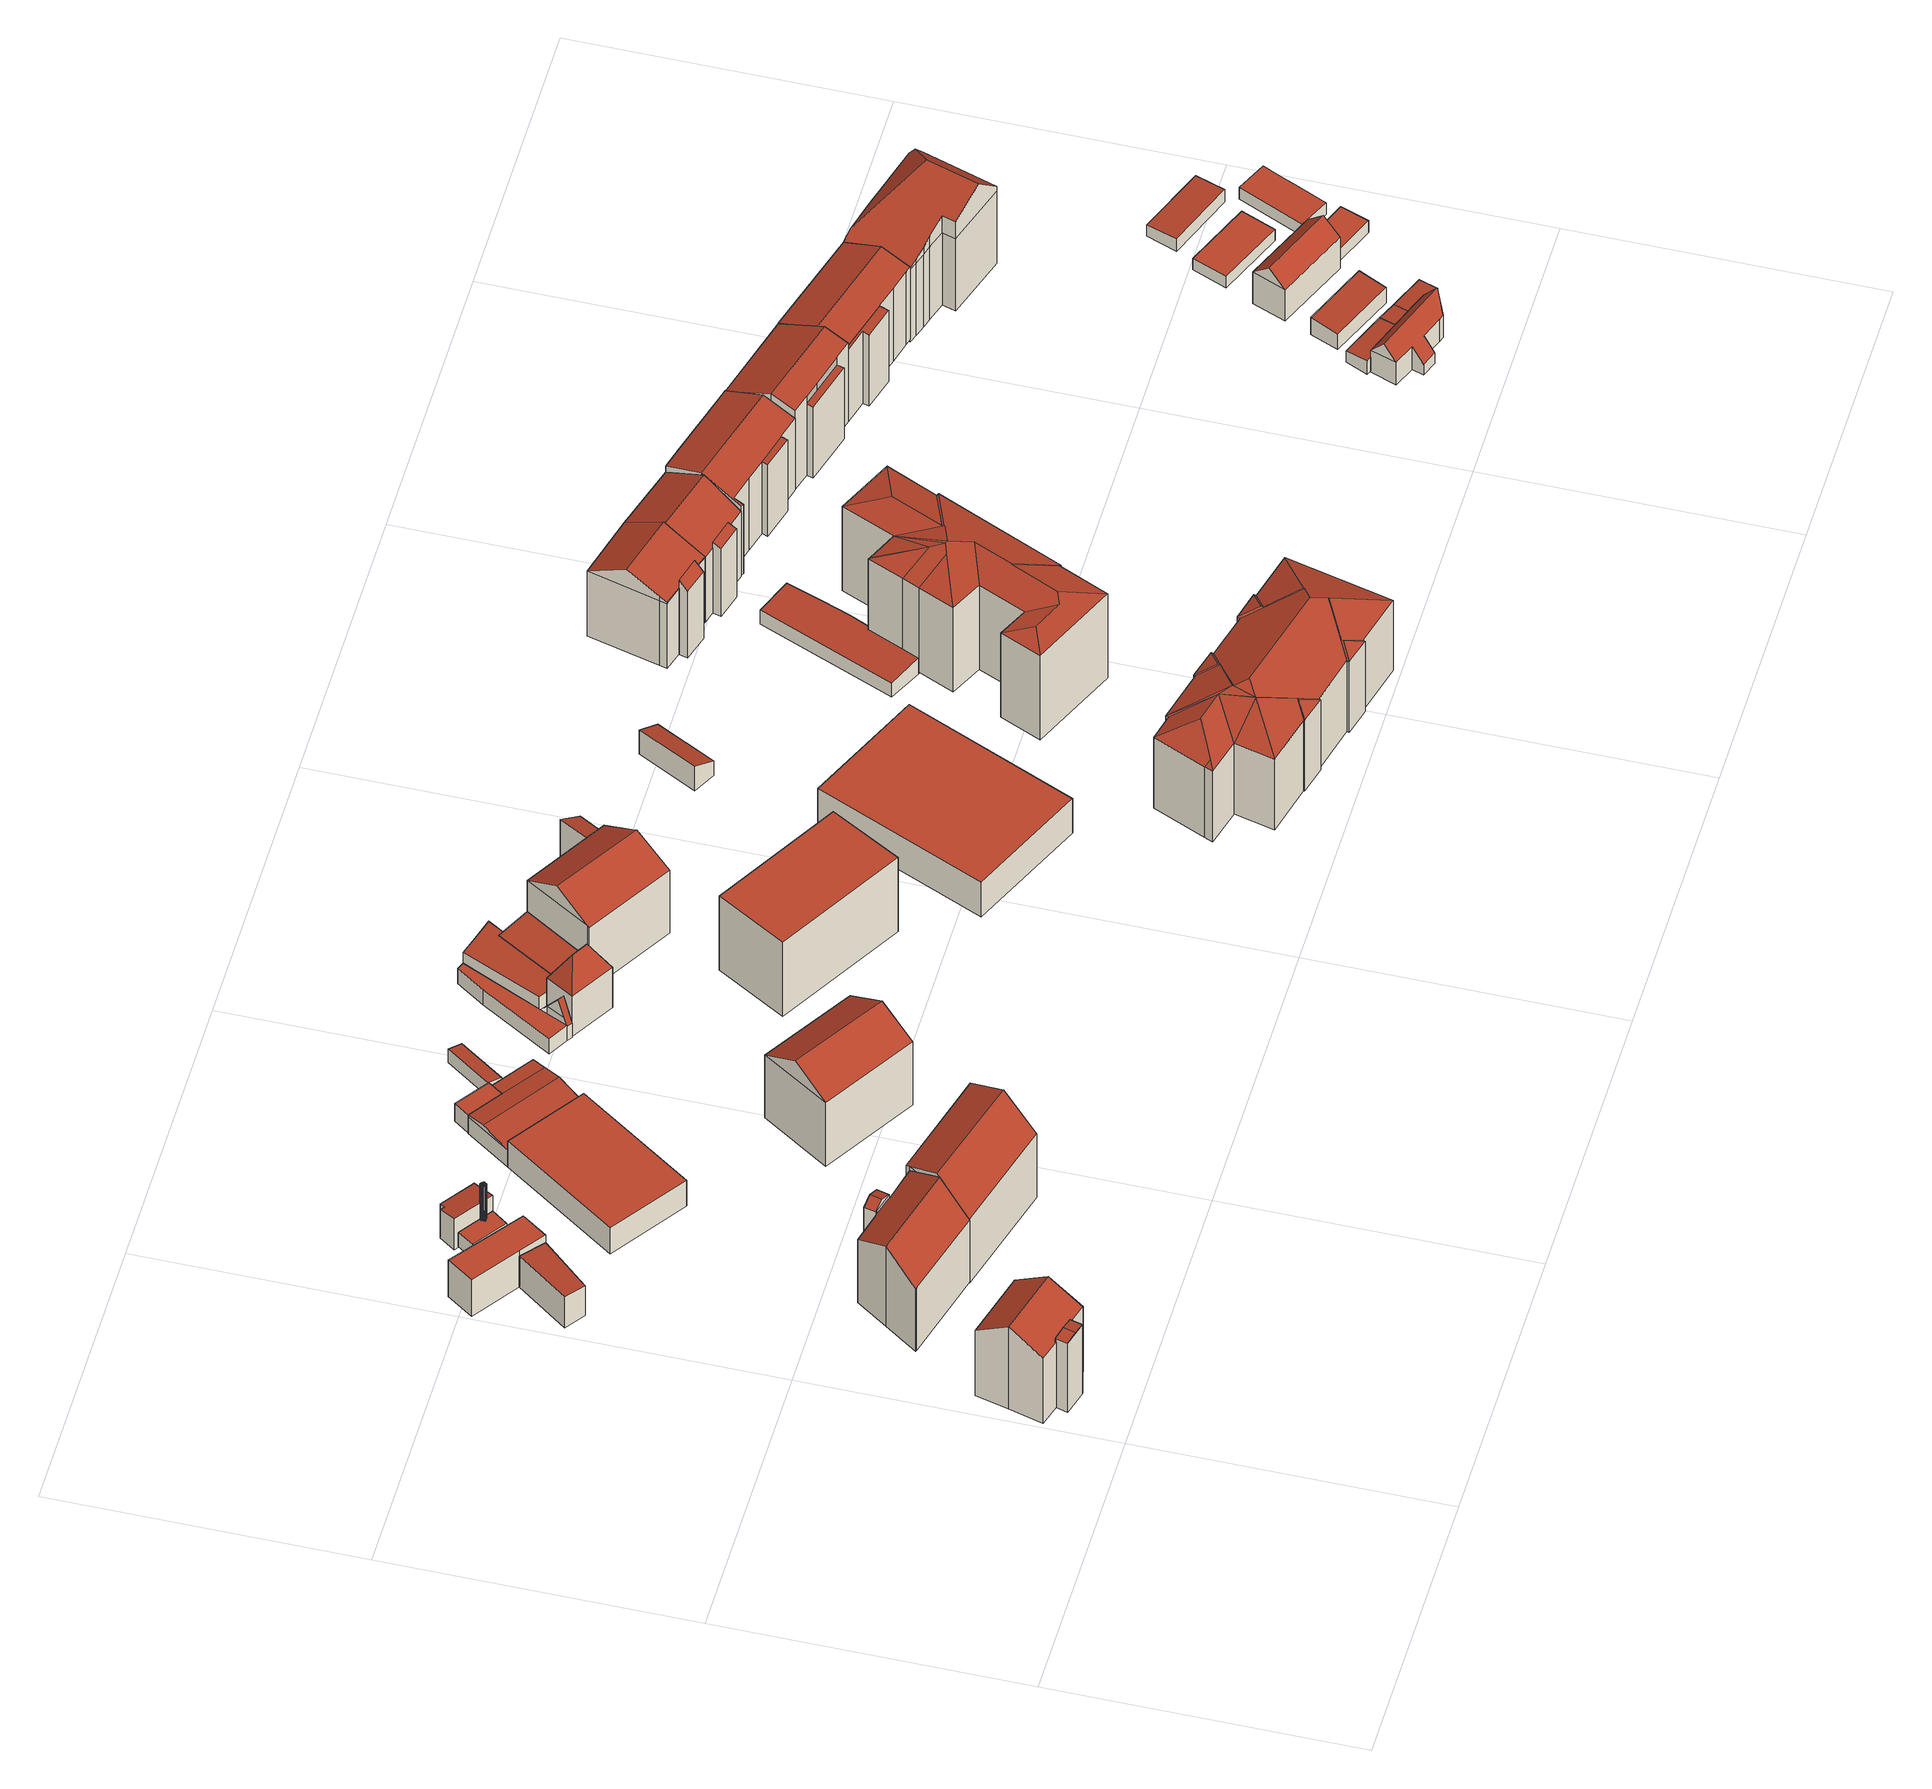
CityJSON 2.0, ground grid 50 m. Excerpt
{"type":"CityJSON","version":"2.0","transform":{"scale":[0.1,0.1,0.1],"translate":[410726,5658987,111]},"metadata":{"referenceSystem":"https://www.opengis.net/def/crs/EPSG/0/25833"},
"CityObjects":{
"building1":{"type":"Building","attributes":{"Gemeindeschluessel":14612000,"Geometrietyp2DReferenz":"3000","function":"31001_9998","roofType":"9999"},"children":["building1-1","building1-2"]},
"building1-1":{"type":"BuildingPart","attributes":{"Dachtyp_tdc":"tdcGableRoof","Dachneigung":10.03,"QualitaetDacherkennung":51,"Geometrietyp2DReferenz":"3000","measuredHeight":15.08,"roofType":"3100"},"parents":["building1"],"geometry":[{"type":"MultiSurface","lod":"2","boundaries":[[[0,1,2,3,4]],[[0,5,6,1]],[[7,8,6,5,9]],[[9,5,0]],[[1,6,8]],[[2,10,11,12,3]],[[1,8,10,2]],[[8,7,11,10]],[[7,9,13,12,11]]],"semantics":{"surfaces":[{"type":"WallSurface"},{"type":"RoofSurface"},{"type":"GroundSurface"}],"values":[0,1,1,0,0,2,0,0,0]}}]},
"building1-2":{"type":"BuildingPart","attributes":{"Dachtyp_tdc":"tdcGableRoof","Dachneigung":31.12,"QualitaetDacherkennung":78,"Geometrietyp2DReferenz":"3000","measuredHeight":17.4,"roofType":"3100"},"parents":["building1"],"geometry":[{"type":"MultiSurface","lod":"2","boundaries":[[[13,14,11,12]],[[14,15,16,11]],[[15,17,18,16]],[[17,19,20,18]],[[19,21,22,20]],[[21,23,24,22]],[[23,25,26,24]],[[25,4,3,26]],[[23,21,19,17]],[[17,15,14,13,4,25,23]],[[12,11,16,18,20,22,24,26,3]]],"semantics":{"surfaces":[{"type":"WallSurface"},{"type":"RoofSurface"},{"type":"GroundSurface"}],"values":[0,0,0,0,0,0,0,0,1,1,2]}}]},
"building2":{"type":"Building","attributes":{"Gemeindeschluessel":14612000,"Geometrietyp2DReferenz":"3000","function":"31001_9998","roofType":"9999"},"children":["building2-1","building2-2"]},
"building2-1":{"type":"BuildingPart","attributes":{"Dachtyp_tdc":"tdcGableRoof","Dachneigung":31.78,"QualitaetDacherkennung":71,"Geometrietyp2DReferenz":"3000","measuredHeight":16.99,"roofType":"3100"},"parents":["building2"],"geometry":[{"type":"MultiSurface","lod":"2","boundaries":[[[27,28,29,30]],[[28,31,32,29]],[[31,33,34,32]],[[35,36,37]],[[36,38,39,37]],[[38,40,41,39]],[[40,42,43,41]],[[42,44,45,43]],[[44,27,30,45]],[[40,38,36,35,33,31,28]],[[28,27,44,42,40]],[[30,29,32,34,37,39,41,43,45]]],"semantics":{"surfaces":[{"type":"WallSurface"},{"type":"RoofSurface"},{"type":"GroundSurface"}],"values":[0,0,0,0,0,0,0,0,0,1,1,2]}}]},
"building2-2":{"type":"BuildingPart","attributes":{"Dachtyp_tdc":"tdcGableRoof","Dachneigung":25.21,"QualitaetDacherkennung":41,"Geometrietyp2DReferenz":"3000","measuredHeight":15.04,"roofType":"3100"},"parents":["building2"],"geometry":[{"type":"MultiSurface","lod":"2","boundaries":[[[46,47,48,34,33]],[[47,49,50,48]],[[49,51,35,37,50]],[[49,47,52]],[[46,51,53]],[[47,46,53,52]],[[51,49,52,53]],[[34,48,50,37]]],"semantics":{"surfaces":[{"type":"WallSurface"},{"type":"RoofSurface"},{"type":"GroundSurface"}],"values":[0,0,0,0,0,1,1,2]}}]},
"building3":{"type":"Building","attributes":{"Gemeindeschluessel":14612000,"Dachneigung":84.37,"Dachorientierung":0,"MittlereTraufHoehe":118.78,"QualitaetDacherkennung":100,"ObjektHoehe":6.6,"BodenHoehe":112.4,"Geometrietyp2DReferenz":"3000","AbsoluteHoehe":119,"Dachflaeche":46.67,"measuredHeight":6.6,"function":"31001_9998","roofType":"2100","storeysAboveGround":2},"geometry":[{"type":"MultiSurface","lod":"2","boundaries":[[[54,55,56,57]],[[55,58,59,56]],[[58,60,61,59]],[[60,54,57,61]],[[60,58,55,54]],[[57,56,59,61]]],"semantics":{"surfaces":[{"type":"WallSurface"},{"type":"RoofSurface"},{"type":"GroundSurface"}],"values":[0,0,0,0,1,2]}}]},
"building4":{"type":"Building","attributes":{"Gemeindeschluessel":14612000,"Dachneigung":90,"Dachorientierung":0,"MittlereTraufHoehe":120.14,"QualitaetDacherkennung":53,"ObjektHoehe":7.71,"BodenHoehe":112.44,"Geometrietyp2DReferenz":"3000","AbsoluteHoehe":120.14,"Dachflaeche":71.98,"measuredHeight":7.71,"function":"31001_9998","roofType":"1000","storeysAboveGround":3},"geometry":[{"type":"MultiSurface","lod":"2","boundaries":[[[62,63,64,57]],[[63,65,66,64]],[[65,67,68,66]],[[67,69,56,68]],[[69,62,57,56]],[[69,67,65,63,62]],[[57,64,66,68,56]]],"semantics":{"surfaces":[{"type":"WallSurface"},{"type":"RoofSurface"},{"type":"GroundSurface"}],"values":[0,0,0,0,0,1,2]}}]},
"building5":{"type":"Building","attributes":{"Gemeindeschluessel":14612000,"Dachneigung":90,"Dachorientierung":0,"MittlereTraufHoehe":115.63,"QualitaetDacherkennung":94,"ObjektHoehe":3.02,"BodenHoehe":112.61,"Geometrietyp2DReferenz":"3000","AbsoluteHoehe":115.63,"Dachflaeche":21.19,"measuredHeight":3.02,"function":"31001_9998","roofType":"1000","storeysAboveGround":1},"geometry":[{"type":"MultiSurface","lod":"2","boundaries":[[[70,71,72,73]],[[71,74,75,72]],[[74,76,77,75]],[[76,70,73,77]],[[76,74,71,70]],[[73,72,75,77]]],"semantics":{"surfaces":[{"type":"WallSurface"},{"type":"RoofSurface"},{"type":"GroundSurface"}],"values":[0,0,0,0,1,2]}}]},
"building6":{"type":"Building","attributes":{"Stand_DGM":"2016","Stand_Basis-DLM":"2021","Gemeindeschluessel":"14612000","ObjektHoehe":10,"Stand_Laserscan":"2016","BodenHoehe":112.85,"Stand_3D-Stadtmodell":"2023","Geometrietyp2DReferenz":1000,"AbsoluteHoehe":122.85,"measuredHeight":10,"function":"51002_1290","roofType":"9999"},"geometry":[{"type":"MultiSurface","lod":"2","boundaries":[[[78,79,80]],[[78,80,81]],[[78,81,82]],[[78,82,83]],[[78,83,84]],[[78,84,85]],[[78,85,86]],[[78,86,87]],[[78,87,88]],[[78,88,89]],[[78,89,90]],[[78,90,91]],[[78,91,92]],[[78,92,93]],[[78,93,94]],[[78,94,95]],[[78,95,96]],[[78,96,97]],[[80,79,98]],[[80,98,99]],[[79,78,100]],[[79,100,98]],[[78,97,101]],[[78,101,100]],[[97,96,102]],[[97,102,101]],[[96,95,103]],[[96,103,102]],[[95,94,104]],[[95,104,103]],[[94,93,105]],[[94,105,104]],[[93,92,106]],[[93,106,105]],[[92,91,107]],[[92,107,106]],[[91,90,108]],[[91,108,107]],[[90,89,109]],[[90,109,108]],[[89,88,110]],[[89,110,109]],[[88,87,111]],[[88,111,110]],[[87,86,112]],[[87,112,111]],[[86,85,113]],[[86,113,112]],[[85,84,114]],[[85,114,113]],[[82,81,115]],[[84,116,114]],[[83,82,117]],[[83,117,116]],[[82,115,117]],[[81,80,99]],[[84,83,116]],[[81,99,115]],[[115,100,101]],[[115,99,98]],[[115,98,100]],[[115,101,102]],[[115,102,103]],[[115,103,104]],[[115,104,105]],[[115,105,106]],[[115,106,107]],[[115,107,108]],[[115,108,109]],[[115,109,110]],[[115,110,111]],[[115,111,112]],[[115,112,113]],[[115,113,114]],[[115,114,116]],[[115,116,117]]],"semantics":{"surfaces":[{"type":"RoofSurface"},{"type":"WallSurface"},{"type":"GroundSurface"}],"values":[0,0,0,0,0,0,0,0,0,0,0,0,0,0,0,0,0,0,1,1,1,1,1,1,1,1,1,1,1,1,1,1,1,1,1,1,1,1,1,1,1,1,1,1,1,1,1,1,1,1,1,1,1,1,1,1,1,1,2,2,2,2,2,2,2,2,2,2,2,2,2,2,2,2,2,2]}}]},
"building7":{"type":"Building","attributes":{"Dachtyp_tdc":"tdcFreeFormRoof","Gemeindeschluessel":14612000,"Dachneigung":30.55,"QualitaetDacherkennung":83,"Geometrietyp2DReferenz":"3000","measuredHeight":17.5,"function":"31001_9998","roofType":"5000"},"geometry":[{"type":"Solid","lod":"2","boundaries":[[[[118,119,120,121]],[[119,122,123,120]],[[122,124,125,123]],[[124,126,127,125]],[[126,118,121,127]],[[126,128,129,118]],[[128,124,122,119,129]],[[119,118,129]],[[126,124,128]],[[121,120,123,125,127]]]],"semantics":{"surfaces":[{"type":"WallSurface"},{"type":"RoofSurface"},{"type":"GroundSurface"}],"values":[[0,0,0,0,0,1,1,0,0,2]]}}]},
"building8":{"type":"Building","attributes":{"Dachtyp_tdc":"tdcPolyFlatRoof","Gemeindeschluessel":14612000,"Dachneigung":9.74,"QualitaetDacherkennung":54,"Geometrietyp2DReferenz":"3000","measuredHeight":6.49,"function":"31001_2000","roofType":"2100"},"geometry":[{"type":"Solid","lod":"2","boundaries":[[[[130,131,132,133]],[[131,134,135,132]],[[134,136,137,135]],[[136,138,139,137]],[[138,140,141,139]],[[140,130,133,141]],[[140,138,136,134,131,130]],[[133,132,135,137,139,141]]]],"semantics":{"surfaces":[{"type":"WallSurface"},{"type":"RoofSurface"},{"type":"GroundSurface"}],"values":[[0,0,0,0,0,0,1,2]]}}]},
"building9":{"type":"Building","attributes":{"Dachtyp_tdc":"tdcPolyFlatRoof","Gemeindeschluessel":14612000,"Dachneigung":0,"QualitaetDacherkennung":50,"Geometrietyp2DReferenz":"3000","measuredHeight":5.54,"function":"31001_2000","roofType":"1000"},"geometry":[{"type":"Solid","lod":"2","boundaries":[[[[142,143,144,145]],[[143,146,147,144]],[[146,148,149,147]],[[148,142,145,149]],[[148,146,143,142]],[[145,144,147,149]]]],"semantics":{"surfaces":[{"type":"WallSurface"},{"type":"RoofSurface"},{"type":"GroundSurface"}],"values":[[0,0,0,0,1,2]]}}]},
"building10":{"type":"Building","attributes":{"Dachtyp_tdc":"tdcGableRoof","Gemeindeschluessel":14612000,"Dachneigung":30.46,"QualitaetDacherkennung":73,"Geometrietyp2DReferenz":"3000","measuredHeight":17.12,"function":"31001_9998","roofType":"3100"},"geometry":[{"type":"Solid","lod":"2","boundaries":[[[[150,151,152,153]],[[151,154,155,152]],[[154,156,157,155]],[[156,150,153,157]],[[154,151,158]],[[150,156,159]],[[151,150,159,158]],[[156,154,158,159]],[[153,152,155,157]]]],"semantics":{"surfaces":[{"type":"WallSurface"},{"type":"RoofSurface"},{"type":"GroundSurface"}],"values":[[0,0,0,0,0,0,1,1,2]]}}]},
"building11":{"type":"Building","attributes":{"Gemeindeschluessel":14612000,"Geometrietyp2DReferenz":"3000","function":"31001_2000","roofType":"9999"},"children":["building11-1","building11-2"]},
"building11-1":{"type":"BuildingPart","attributes":{"Dachtyp_tdc":"tdcPolyFlatRoof","Dachneigung":8.69,"QualitaetDacherkennung":80,"Geometrietyp2DReferenz":"3000","measuredHeight":3.91,"roofType":"2100"},"parents":["building11"],"geometry":[{"type":"MultiSurface","lod":"2","boundaries":[[[160,161,162,163,164]],[[165,166,167,168,169]],[[165,160,164,166]],[[165,169,161,160]],[[164,163,167,166]]],"semantics":{"surfaces":[{"type":"WallSurface"},{"type":"RoofSurface"},{"type":"GroundSurface"}],"values":[0,0,0,1,2]}}]},
"building11-2":{"type":"BuildingPart","attributes":{"Dachtyp_tdc":"tdcGableRoof","Dachneigung":10.19,"QualitaetDacherkennung":85,"Geometrietyp2DReferenz":"3000","measuredHeight":4.44,"roofType":"3100"},"parents":["building11"],"geometry":[{"type":"MultiSurface","lod":"2","boundaries":[[[162,170,145,163]],[[170,171,149,145]],[[171,172,173,149]],[[172,168,167,173]],[[169,174,175,176,161]],[[170,176,175,171]],[[162,161,176,170]],[[172,174,169,168]],[[171,175,174,172]],[[167,163,145,149,173]]],"semantics":{"surfaces":[{"type":"WallSurface"},{"type":"RoofSurface"},{"type":"GroundSurface"}],"values":[0,0,0,0,1,1,0,0,0,2]}}]},
"building12":{"type":"Building","attributes":{"Dachtyp_tdc":"tdcPolyFlatRoof","Gemeindeschluessel":14612000,"Dachneigung":0,"QualitaetDacherkennung":62,"Geometrietyp2DReferenz":"3000","measuredHeight":3.73,"function":"31001_2000","roofType":"1000"},"geometry":[{"type":"Solid","lod":"2","boundaries":[[[[177,178,179,180]],[[178,181,182,179]],[[181,183,184,182]],[[183,185,186,184]],[[185,177,180,186]],[[185,183,181,178,177]],[[180,179,182,184,186]]]],"semantics":{"surfaces":[{"type":"WallSurface"},{"type":"RoofSurface"},{"type":"GroundSurface"}],"values":[[0,0,0,0,0,1,2]]}}]},
"building13":{"type":"Building","attributes":{"Dachtyp_tdc":"tdcPolyFlatRoof","Gemeindeschluessel":14612000,"Dachneigung":13.89,"QualitaetDacherkennung":65,"Geometrietyp2DReferenz":"3000","measuredHeight":2.83,"function":"31001_2000","roofType":"2100"},"geometry":[{"type":"Solid","lod":"2","boundaries":[[[[187,188,189,190]],[[188,191,192,189]],[[191,193,194,192]],[[193,187,190,194]],[[193,191,188,187]],[[190,189,192,194]]]],"semantics":{"surfaces":[{"type":"WallSurface"},{"type":"RoofSurface"},{"type":"GroundSurface"}],"values":[[0,0,0,0,1,2]]}}]},
"building14":{"type":"Building","attributes":{"Gemeindeschluessel":14612000,"Geometrietyp2DReferenz":"3000","function":"31001_9998","roofType":"9999"},"children":["building14-1","building14-2"]},
"building14-1":{"type":"BuildingPart","attributes":{"Dachtyp_tdc":"tdcGableRoof","Dachneigung":53.82,"QualitaetDacherkennung":8,"Geometrietyp2DReferenz":"3000","measuredHeight":7.49,"roofType":"3100"},"parents":["building14"],"geometry":[{"type":"MultiSurface","lod":"2","boundaries":[[[195,196,197,198]],[[196,199,200,197]],[[199,201,202,200]],[[199,196,203]],[[196,195,204,205,203]],[[201,199,203,205,206]],[[198,197,200,202]]],"semantics":{"surfaces":[{"type":"WallSurface"},{"type":"RoofSurface"},{"type":"GroundSurface"}],"values":[0,0,0,0,1,1,2]}}]},
"building14-2":{"type":"BuildingPart","attributes":{"Dachtyp_tdc":"tdcPolyFlatRoof","Dachneigung":0,"QualitaetDacherkennung":75,"Geometrietyp2DReferenz":"3000","measuredHeight":3.21,"roofType":"1000"},"parents":["building14"],"geometry":[{"type":"MultiSurface","lod":"2","boundaries":[[[207,208,195,198,209]],[[210,211,212,202,201]],[[211,213,214,212]],[[213,215,216,214]],[[215,207,209,216]],[[215,213,211,210,206,204,208,207]],[[209,198,202,212,214,216]]],"semantics":{"surfaces":[{"type":"WallSurface"},{"type":"RoofSurface"},{"type":"GroundSurface"}],"values":[0,0,0,0,0,1,2]}}]},
"building15":{"type":"Building","attributes":{"Dachtyp_tdc":"tdcFreeFormRoof","Gemeindeschluessel":14612000,"Dachneigung":61.69,"QualitaetDacherkennung":5,"Geometrietyp2DReferenz":"3000","measuredHeight":13.41,"function":"31001_9998","roofType":"5000"},"geometry":[{"type":"Solid","lod":"2","boundaries":[[[[217,218,219,220]],[[218,221,222,219]],[[221,223,224,222]],[[223,225,226,224]],[[225,227,228,226]],[[227,217,220,228]],[[225,223,221,229]],[[221,230,217,231,229]],[[231,217,227]],[[229,231,227,225]],[[218,230,221]],[[217,230,218]],[[220,219,222,224,226,228]]]],"semantics":{"surfaces":[{"type":"WallSurface"},{"type":"RoofSurface"},{"type":"GroundSurface"}],"values":[[0,0,0,0,0,0,1,1,1,1,0,0,2]]}}]},
"building16":{"type":"Building","attributes":{"Dachtyp_tdc":"tdcPolyFlatRoof","Gemeindeschluessel":14612000,"Dachneigung":6.16,"QualitaetDacherkennung":51,"Geometrietyp2DReferenz":"3000","measuredHeight":6.23,"function":"31001_9998","roofType":"2100"},"geometry":[{"type":"Solid","lod":"2","boundaries":[[[[232,233,209,198]],[[233,234,235,209]],[[234,236,237,235]],[[236,238,239,237]],[[238,240,241,239]],[[240,242,243,241]],[[242,244,197,243]],[[244,232,198,197]],[[244,242,240,238,236,234,233,232]],[[198,209,235,237,239,241,243,197]]]],"semantics":{"surfaces":[{"type":"WallSurface"},{"type":"RoofSurface"},{"type":"GroundSurface"}],"values":[[0,0,0,0,0,0,0,0,1,2]]}}]},
"building17":{"type":"Building","attributes":{"Dachtyp_tdc":"tdcPolyFlatRoof","Gemeindeschluessel":14612000,"Dachneigung":6.67,"QualitaetDacherkennung":70,"Geometrietyp2DReferenz":"3000","measuredHeight":6.68,"function":"31001_9998","roofType":"2100"},"geometry":[{"type":"Solid","lod":"2","boundaries":[[[[242,240,245,246]],[[240,247,248,245]],[[247,249,250,248]],[[249,251,252,250]],[[251,242,246,252]],[[251,249,247,240,242]],[[246,245,248,250,252]]]],"semantics":{"surfaces":[{"type":"WallSurface"},{"type":"RoofSurface"},{"type":"GroundSurface"}],"values":[[0,0,0,0,0,1,2]]}}]},
"building18":{"type":"Building","attributes":{"Dachtyp_tdc":"tdcPolyFlatRoof","Gemeindeschluessel":14612000,"Dachneigung":0,"QualitaetDacherkennung":57,"Geometrietyp2DReferenz":"3000","measuredHeight":15.7,"function":"31001_9998","roofType":"1000"},"geometry":[{"type":"Solid","lod":"2","boundaries":[[[[253,254,255,256]],[[254,257,258,255]],[[257,259,260,258]],[[259,253,256,260]],[[259,257,254,253]],[[256,255,258,260]]]],"semantics":{"surfaces":[{"type":"WallSurface"},{"type":"RoofSurface"},{"type":"GroundSurface"}],"values":[[0,0,0,0,1,2]]}}]},
"building19":{"type":"Building","attributes":{"Dachtyp_tdc":"tdcFreeFormRoof","Gemeindeschluessel":14612000,"Dachneigung":30.01,"QualitaetDacherkennung":74,"Geometrietyp2DReferenz":"3000","measuredHeight":17.04,"function":"31001_9998","roofType":"5000"},"geometry":[{"type":"Solid","lod":"2","boundaries":[[[[261,262,252,263]],[[262,264,250,252]],[[264,265,266,250]],[[265,267,268,266]],[[267,269,270,268]],[[269,261,263,270]],[[269,271,272,262,261]],[[267,265,264,272,271]],[[264,262,272]],[[269,267,271]],[[263,252,250,266,268,270]]]],"semantics":{"surfaces":[{"type":"WallSurface"},{"type":"RoofSurface"},{"type":"GroundSurface"}],"values":[[0,0,0,0,0,0,1,1,0,0,2]]}}]},
"building20":{"type":"Building","attributes":{"Gemeindeschluessel":14612000,"Dachtyp_tdc":"tdcPolyFlatRoof","Dachneigung":31.08,"QualitaetDacherkennung":57,"Geometrietyp2DReferenz":"3000","measuredHeight":8.02,"function":"31001_9998","roofType":"2100"},"geometry":[{"type":"Solid","lod":"2","boundaries":[[[[273,274,275,276]],[[274,277,278,275]],[[277,279,280,278]],[[279,281,282,280]],[[281,283,284,282]],[[283,285,286,284]],[[285,273,276,286]],[[285,283,281,279,277,274,273]],[[276,275,278,280,282,284,286]]]],"semantics":{"surfaces":[{"type":"WallSurface"},{"type":"RoofSurface"},{"type":"GroundSurface"}],"values":[[0,0,0,0,0,0,0,1,2]]}}]},
"building21":{"type":"Building","attributes":{"Dachtyp_tdc":"tdcPolyFlatRoof","Gemeindeschluessel":14612000,"Dachneigung":0,"QualitaetDacherkennung":46,"Geometrietyp2DReferenz":"3000","measuredHeight":7.34,"function":"31001_3211","roofType":"1000"},"geometry":[{"type":"Solid","lod":"2","boundaries":[[[[287,288,289,290]],[[288,291,292,289]],[[291,293,294,292]],[[293,287,290,294]],[[293,291,288,287]],[[290,289,292,294]]]],"semantics":{"surfaces":[{"type":"WallSurface"},{"type":"RoofSurface"},{"type":"GroundSurface"}],"values":[[0,0,0,0,1,2]]}}]},
"building22":{"type":"Building","attributes":{"Dachtyp_tdc":"tdcPolyFlatRoof","Gemeindeschluessel":14612000,"Dachneigung":26.96,"QualitaetDacherkennung":44,"Geometrietyp2DReferenz":"3000","measuredHeight":5.22,"function":"31001_9998","roofType":"2100"},"geometry":[{"type":"Solid","lod":"2","boundaries":[[[[295,296,297,298]],[[296,299,300,297]],[[299,301,302,300]],[[301,295,298,302]],[[301,299,296,295]],[[298,297,300,302]]]],"semantics":{"surfaces":[{"type":"WallSurface"},{"type":"RoofSurface"},{"type":"GroundSurface"}],"values":[[0,0,0,0,1,2]]}}]},
"building23":{"type":"Building","attributes":{"Dachtyp_tdc":"tdcFreeFormRoof","Gemeindeschluessel":14612000,"Dachneigung":25.7,"QualitaetDacherkennung":78,"Geometrietyp2DReferenz":"3000","measuredHeight":19.19,"function":"31001_9998","roofType":"5000"},"geometry":[{"type":"Solid","lod":"2","boundaries":[[[[303,304,305]],[[306,304,303]],[[307,304,306]],[[304,307,308]],[[309,310,303]],[[311,305,304]],[[305,311,312]],[[313,305,312,314]],[[315,313,314,316]],[[315,316,317]],[[303,305,313,315,317,318]],[[319,320,309,303,318,321]],[[322,323,324,319,321,325]],[[326,304,308,327]],[[328,326,327,329]],[[330,331,332,333,334,335,336,337,338,339,340,341,342,343,344,345,346,347,348,349,350,351,352,353,354]],[[323,322,355,356]],[[324,323,356,357]],[[358,359,320,319,324,357,360]],[[361,358,360,362]],[[363,361,362,364]],[[363,364,365]],[[359,358,361,363,365,366]],[[310,309,320,359,366,367]],[[368,369,306,310,367,370]],[[368,370,371]],[[369,368,371,372]],[[306,369,372,307]],[[322,325,355]],[[327,308,331,330]],[[308,307,332,331]],[[307,372,333,332]],[[372,371,334,333]],[[371,370,335,334]],[[370,367,336,335]],[[367,366,337,336]],[[366,365,338,337]],[[365,364,339,338]],[[364,362,340,339]],[[362,360,341,340]],[[360,357,342,341]],[[357,356,343,342]],[[356,355,344,343]],[[355,325,345,344]],[[325,321,346,345]],[[321,318,347,346]],[[318,317,348,347]],[[317,316,349,348]],[[316,314,350,349]],[[314,312,351,350]],[[312,311,352,351]],[[311,373,353,352]],[[373,329,354,353]],[[329,327,330,354]],[[328,329,373]],[[304,326,328,373,311]],[[306,303,310]]]],"semantics":{"surfaces":[{"type":"RoofSurface"},{"type":"GroundSurface"},{"type":"WallSurface"}],"values":[[0,0,0,0,0,0,0,0,0,0,0,0,0,0,0,1,0,0,0,0,0,0,0,0,0,0,0,0,0,2,2,2,2,2,2,2,2,2,2,2,2,2,2,2,2,2,2,2,2,2,2,2,2,2,0,0,0]]}}]},
"building24":{"type":"Building","attributes":{"name":"8. Grundschule Dresden","Dachtyp_tdc":"tdcFreeFormRoof","Gemeindeschluessel":14612000,"Dachneigung":13.82,"QualitaetDacherkennung":15,"Geometrietyp2DReferenz":"3000","measuredHeight":19.78,"function":"31001_3021","roofType":"5000"},"geometry":[{"type":"Solid","lod":"2","boundaries":[[[[374,375,376,377]],[[375,378,379,376]],[[378,380,381,379]],[[380,382,383,381]],[[382,384,385,383]],[[384,386,387,385]],[[386,388,389,387]],[[388,390,391,389]],[[390,392,393,391]],[[392,394,395,393]],[[394,396,397,395]],[[396,398,399,397]],[[398,400,401,399]],[[400,402,403,401]],[[402,404,405,403]],[[404,406,407,405]],[[406,374,377,407]],[[408,409,410,411,406,404]],[[412,413,414,415,408,404,402]],[[416,412,402,400]],[[416,400,398]],[[413,412,416,398,396]],[[414,413,396,394]],[[415,414,394,392]],[[417,418,409,408,415,392,390]],[[419,417,390,388]],[[420,419,388,386]],[[420,386,384]],[[418,417,419,420,384,382]],[[382,409,418]],[[382,410,409]],[[382,421,410]],[[380,421,382]],[[421,380,378]],[[421,378,375]],[[411,410,421,375,374]],[[411,374,406]],[[377,376,379,381,383,385,387,389,391,393,395,397,399,401,403,405,407]]]],"semantics":{"surfaces":[{"type":"WallSurface"},{"type":"RoofSurface"},{"type":"GroundSurface"}],"values":[[0,0,0,0,0,0,0,0,0,0,0,0,0,0,0,0,0,1,1,1,1,1,1,1,1,1,1,1,1,1,1,1,1,1,1,1,1,2]]}}]},
"building25":{"type":"Building","attributes":{"Dachtyp_tdc":"tdcPolyFlatRoof","Gemeindeschluessel":14612000,"Dachneigung":4.77,"QualitaetDacherkennung":50,"Geometrietyp2DReferenz":"3000","measuredHeight":3.47,"function":"31001_9998","roofType":"2100"},"geometry":[{"type":"Solid","lod":"2","boundaries":[[[[422,423,424,425]],[[423,426,427,424]],[[426,428,429,427]],[[428,430,431,429]],[[430,432,433,431]],[[432,434,435,433]],[[434,436,437,435]],[[436,438,439,437]],[[438,422,425,439]],[[438,436,434,432,430,428,426,423,422]],[[425,424,427,429,431,433,435,437,439]]]],"semantics":{"surfaces":[{"type":"WallSurface"},{"type":"RoofSurface"},{"type":"GroundSurface"}],"values":[[0,0,0,0,0,0,0,0,0,1,2]]}}]},
"building26":{"type":"Building","attributes":{"Gemeindeschluessel":14612000,"Geometrietyp2DReferenz":"3000","function":"31001_9998","roofType":"9999"},"children":["building26-1","building26-2"]},
"building26-1":{"type":"BuildingPart","attributes":{"Dachtyp_tdc":"tdcGableRoof","Dachneigung":29.75,"QualitaetDacherkennung":74,"Geometrietyp2DReferenz":"3000","measuredHeight":17.46,"roofType":"3100"},"parents":["building26"],"geometry":[{"type":"MultiSurface","lod":"2","boundaries":[[[440,441,442,443]],[[441,444,445,442]],[[446,447,448,449]],[[447,450,451,448]],[[450,452,453,451]],[[452,454,455,453]],[[454,440,443,455]],[[454,456,457,440]],[[458,459,457,456,460,461,462,463]],[[446,463,462,447]],[[447,462,461,450]],[[450,461,460,452]],[[452,460,456,454]],[[441,459,458,444]],[[440,457,459,441]],[[443,442,445,449,448,451,453,455]]],"semantics":{"surfaces":[{"type":"WallSurface"},{"type":"RoofSurface"},{"type":"GroundSurface"}],"values":[0,0,0,0,0,0,0,1,1,0,0,0,0,0,0,2]}}]},
"building26-2":{"type":"BuildingPart","attributes":{"Dachtyp_tdc":"tdcPolyFlatRoof","Dachneigung":48.28,"QualitaetDacherkennung":40,"Geometrietyp2DReferenz":"3000","measuredHeight":15.7,"roofType":"2100"},"parents":["building26"],"geometry":[{"type":"MultiSurface","lod":"2","boundaries":[[[464,465,463,446,449,466]],[[467,468,469,445,444,458]],[[468,464,466,469]],[[468,467,465,464]],[[466,449,445,469]]],"semantics":{"surfaces":[{"type":"WallSurface"},{"type":"RoofSurface"},{"type":"GroundSurface"}],"values":[0,0,0,1,2]}}]},
"building27":{"type":"Building","attributes":{"Gemeindeschluessel":14612000,"Geometrietyp2DReferenz":"3000","function":"31001_9998","roofType":"9999"},"children":["building27-1","building27-2"]},
"building27-1":{"type":"BuildingPart","attributes":{"Dachtyp_tdc":"tdcGableRoof","Dachneigung":28.28,"QualitaetDacherkennung":79,"Geometrietyp2DReferenz":"3000","measuredHeight":17.34,"roofType":"3100"},"parents":["building27"],"geometry":[{"type":"MultiSurface","lod":"2","boundaries":[[[470,441,442,471]],[[441,472,473,442]],[[472,440,443,473]],[[440,474,475,443]],[[474,476,477,475]],[[476,478,479,477]],[[478,480,481,479]],[[476,474,440,472]],[[472,441,470,480,478,476]],[[471,442,473,443,475,477,479,481]]],"semantics":{"surfaces":[{"type":"WallSurface"},{"type":"RoofSurface"},{"type":"GroundSurface"}],"values":[0,0,0,0,0,0,0,1,1,2]}}]},
"building27-2":{"type":"BuildingPart","attributes":{"Dachtyp_tdc":"tdcPolyFlatRoof","Dachneigung":21.79,"QualitaetDacherkennung":35,"Geometrietyp2DReferenz":"3000","measuredHeight":14.93,"roofType":"2100"},"parents":["building27"],"geometry":[{"type":"MultiSurface","lod":"2","boundaries":[[[482,481,480]],[[482,483,484,481]],[[483,485,486,484]],[[485,487,470,471,486]],[[487,485,483,482]],[[481,484,486,471]]],"semantics":{"surfaces":[{"type":"WallSurface"},{"type":"RoofSurface"},{"type":"GroundSurface"}],"values":[0,0,0,0,1,2]}}]},
"building28":{"type":"Building","attributes":{"Gemeindeschluessel":14612000,"Geometrietyp2DReferenz":"3000","function":"31001_9998","roofType":"9999"},"children":["building28-1","building28-2"]},
"building28-1":{"type":"BuildingPart","attributes":{"Dachtyp_tdc":"tdcGableRoof","Dachneigung":21.68,"QualitaetDacherkennung":87,"Geometrietyp2DReferenz":"3000","measuredHeight":17.32,"roofType":"3100"},"parents":["building28"],"geometry":[{"type":"MultiSurface","lod":"2","boundaries":[[[488,489,490,491]],[[489,492,493,490]],[[492,494,495,493]],[[494,496,497,495]],[[496,498,499,497]],[[498,500,501,499]],[[500,502,503,501]],[[502,504,505,503]],[[504,506,507,505]],[[506,508,509,507]],[[508,510,511,509]],[[506,504,502,500,498,496]],[[496,494,492,489,488,512,510,508,506]],[[513,491,490,493,495,497,499,501,503,505,507,509,511]]],"semantics":{"surfaces":[{"type":"WallSurface"},{"type":"RoofSurface"},{"type":"GroundSurface"}],"values":[0,0,0,0,0,0,0,0,0,0,0,1,1,2]}}]},
"building28-2":{"type":"BuildingPart","attributes":{"Dachtyp_tdc":"tdcPolyFlatRoof","Dachneigung":9.07,"QualitaetDacherkennung":46,"Geometrietyp2DReferenz":"3000","measuredHeight":15.22,"roofType":"2100"},"parents":["building28"],"geometry":[{"type":"MultiSurface","lod":"2","boundaries":[[[514,515,511,510]],[[514,516,517,515]],[[516,518,519,517]],[[518,488,491,519]],[[488,518,516,514,510,512]],[[513,511,515,517,519,491]]],"semantics":{"surfaces":[{"type":"WallSurface"},{"type":"RoofSurface"},{"type":"GroundSurface"}],"values":[0,0,0,0,1,2]}}]},
"building29":{"type":"Building","attributes":{"Gemeindeschluessel":14612000,"Geometrietyp2DReferenz":"3000","function":"31001_9998","roofType":"9999"},"children":["building29-1","building29-2"]},
"building29-1":{"type":"BuildingPart","attributes":{"Dachtyp_tdc":"tdcPolyFlatRoof","Dachneigung":7.55,"QualitaetDacherkennung":57,"Geometrietyp2DReferenz":"3000","measuredHeight":15.16,"roofType":"2100"},"parents":["building29"],"geometry":[{"type":"MultiSurface","lod":"2","boundaries":[[[520,521,522,523]],[[524,525,526,527]],[[525,520,523,526]],[[525,524,521,520]],[[523,522,527,526]]],"semantics":{"surfaces":[{"type":"WallSurface"},{"type":"RoofSurface"},{"type":"GroundSurface"}],"values":[0,0,0,1,2]}}]},
"building29-2":{"type":"BuildingPart","attributes":{"Dachtyp_tdc":"tdcGableRoof","Dachneigung":24.93,"QualitaetDacherkennung":60,"Geometrietyp2DReferenz":"3000","measuredHeight":18.14,"roofType":"3100"},"parents":["building29"],"geometry":[{"type":"MultiSurface","lod":"2","boundaries":[[[528,522,521]],[[528,529,530,522]],[[529,531,532,530]],[[531,533,534,532]],[[533,535,536,534]],[[535,537,538,536]],[[537,539,540,538]],[[539,541,527,540]],[[541,524,527]],[[537,535,533,531]],[[531,529,528,541,539,537]],[[522,530,532,534,536,538,540,527]]],"semantics":{"surfaces":[{"type":"WallSurface"},{"type":"RoofSurface"},{"type":"GroundSurface"}],"values":[0,0,0,0,0,0,0,0,0,1,1,2]}}]},
"building30":{"type":"Building","attributes":{"Dachtyp_tdc":"tdcPolyFlatRoof","Gemeindeschluessel":14612000,"Dachneigung":5.02,"QualitaetDacherkennung":69,"Geometrietyp2DReferenz":"3000","measuredHeight":2.77,"function":"31001_9998","roofType":"2100"},"geometry":[{"type":"Solid","lod":"2","boundaries":[[[[542,543,544,545]],[[543,546,547,544]],[[546,548,549,547]],[[548,550,551,549]],[[550,542,545,551]],[[550,548,546,543,542]],[[545,544,547,549,551]]]],"semantics":{"surfaces":[{"type":"WallSurface"},{"type":"RoofSurface"},{"type":"GroundSurface"}],"values":[[0,0,0,0,0,1,2]]}}]},
"building31":{"type":"Building","attributes":{"Gemeindeschluessel":14612000,"Geometrietyp2DReferenz":"3000","function":"31001_9998","roofType":"9999"},"children":["building31-1","building31-2"]},
"building31-1":{"type":"BuildingPart","attributes":{"Dachtyp_tdc":"tdcPolyFlatRoof","Dachneigung":8.64,"QualitaetDacherkennung":56,"Geometrietyp2DReferenz":"3000","measuredHeight":15.23,"roofType":"2100"},"parents":["building31"],"geometry":[{"type":"MultiSurface","lod":"2","boundaries":[[[552,553,554,555]],[[553,556,540,554]],[[556,557,558,540]],[[559,560,561,562]],[[560,552,555,561]],[[560,559,557,556,553,552]],[[555,554,540,558,562,561]]],"semantics":{"surfaces":[{"type":"WallSurface"},{"type":"RoofSurface"},{"type":"GroundSurface"}],"values":[0,0,0,0,0,1,2]}}]},
"building31-2":{"type":"BuildingPart","attributes":{"Dachtyp_tdc":"tdcGableRoof","Dachneigung":21.64,"QualitaetDacherkennung":89,"Geometrietyp2DReferenz":"3000","measuredHeight":17.22,"roofType":"3100"},"parents":["building31"],"geometry":[{"type":"MultiSurface","lod":"2","boundaries":[[[563,564,559,562,565]],[[566,567,536,568]],[[567,569,570,536]],[[569,571,572,570]],[[571,573,574,572]],[[573,575,576,574]],[[575,563,565,576]],[[571,569,567,566]],[[566,577,564,563,575,573,571]],[[565,562,558,568,536,570,572,574,576]],[[577,566,568,558,557]]],"semantics":{"surfaces":[{"type":"WallSurface"},{"type":"RoofSurface"},{"type":"GroundSurface"}],"values":[0,0,0,0,0,0,0,1,1,2,0]}}]},
"building32":{"type":"Building","attributes":{"Dachtyp_tdc":"tdcFreeFormRoof","Gemeindeschluessel":14612000,"Dachneigung":51.35,"QualitaetDacherkennung":62,"Geometrietyp2DReferenz":"3000","measuredHeight":7.46,"function":"31001_9998","roofType":"5000"},"geometry":[{"type":"Solid","lod":"2","boundaries":[[[[578,579,580,581]],[[579,582,583,580]],[[582,584,585,583]],[[584,586,587,585]],[[586,588,589,587]],[[588,590,591,589]],[[590,592,593,591]],[[592,594,595,593]],[[594,596,597,595]],[[596,598,599,597]],[[598,600,601,599]],[[600,578,581,601]],[[579,578,600,598,596,594,602,603,582]],[[602,592,590,588,586,584,603]],[[584,582,603]],[[594,592,602]],[[581,580,583,585,587,589,591,593,595,597,599,601]]]],"semantics":{"surfaces":[{"type":"WallSurface"},{"type":"RoofSurface"},{"type":"GroundSurface"}],"values":[[0,0,0,0,0,0,0,0,0,0,0,0,1,1,0,0,2]]}}]},
"building33":{"type":"Building","attributes":{"Dachtyp_tdc":"tdcPolyFlatRoof","Gemeindeschluessel":14612000,"Dachneigung":5.2,"QualitaetDacherkennung":74,"Geometrietyp2DReferenz":"3000","measuredHeight":2.76,"function":"31001_9998","roofType":"2100"},"geometry":[{"type":"Solid","lod":"2","boundaries":[[[[604,605,606,607]],[[605,548,549,606]],[[548,546,547,549]],[[546,604,607,547]],[[546,548,605,604]],[[607,606,549,547]]]],"semantics":{"surfaces":[{"type":"WallSurface"},{"type":"RoofSurface"},{"type":"GroundSurface"}],"values":[[0,0,0,0,1,2]]}}]},
"building34":{"type":"Building","attributes":{"Dachtyp_tdc":"tdcPolyFlatRoof","Gemeindeschluessel":14612000,"Dachneigung":4.58,"QualitaetDacherkennung":89,"Geometrietyp2DReferenz":"3000","measuredHeight":3.59,"function":"31001_9998","roofType":"2100"},"geometry":[{"type":"Solid","lod":"2","boundaries":[[[[608,609,610,611]],[[609,612,613,610]],[[612,614,615,613]],[[614,608,611,615]],[[614,612,609,608]],[[611,610,613,615]]]],"semantics":{"surfaces":[{"type":"WallSurface"},{"type":"RoofSurface"},{"type":"GroundSurface"}],"values":[[0,0,0,0,1,2]]}}]},
"building35":{"type":"Building","attributes":{"Dachtyp_tdc":"tdcPolyFlatRoof","Gemeindeschluessel":14612000,"Dachneigung":5.17,"QualitaetDacherkennung":80,"Geometrietyp2DReferenz":"3000","measuredHeight":2.66,"function":"31001_9998","roofType":"2100"},"geometry":[{"type":"Solid","lod":"2","boundaries":[[[[605,604,607,606]],[[604,616,617,607]],[[616,618,619,617]],[[618,620,621,619]],[[620,605,606,621]],[[620,618,616,604,605]],[[606,607,617,619,621]]]],"semantics":{"surfaces":[{"type":"WallSurface"},{"type":"RoofSurface"},{"type":"GroundSurface"}],"values":[[0,0,0,0,0,1,2]]}}]},
"building36":{"type":"Building","attributes":{"Dachtyp_tdc":"tdcGableRoof","Gemeindeschluessel":14612000,"Dachneigung":43.06,"QualitaetDacherkennung":81,"Geometrietyp2DReferenz":"3000","measuredHeight":9.39,"function":"31001_9998","roofType":"3100"},"geometry":[{"type":"Solid","lod":"2","boundaries":[[[[622,623,624,625]],[[626,627,625,624]],[[628,629,630,631]],[[623,622,629,628]],[[622,627,630,629]],[[627,626,631,630]],[[626,623,628,631]],[[627,622,625]],[[623,626,624]]]],"semantics":{"surfaces":[{"type":"RoofSurface"},{"type":"GroundSurface"},{"type":"WallSurface"}],"values":[[0,0,1,2,2,2,2,2,2]]}}]},
"building37":{"type":"Building","attributes":{"Dachtyp_tdc":"tdcFreeFormRoof","Gemeindeschluessel":14612000,"Dachneigung":21.44,"QualitaetDacherkennung":24,"Geometrietyp2DReferenz":"3000","measuredHeight":21.3,"function":"31001_9998","roofType":"5000"},"geometry":[{"type":"Solid","lod":"2","boundaries":[[[[632,633,634,635]],[[633,636,637,634]],[[636,638,639,637]],[[638,640,641,639]],[[640,642,643,641]],[[642,644,645,643]],[[644,646,647,645]],[[646,648,649,647]],[[648,650,651,649]],[[650,652,653,651]],[[652,632,635,653]],[[654,655,656,657,658]],[[659,660,661,662,663,654,658,642,664,665]],[[666,667,655,654,663]],[[648,667,666,650]],[[650,666,663,662,652]],[[646,656,655,667,648]],[[636,659,665,638]],[[638,665,664,640]],[[640,664,642]],[[652,662,661,632]],[[632,661,660,633]],[[633,660,659,636]],[[644,657,656,646]],[[642,658,657,644]],[[635,634,637,639,641,643,645,647,649,651,653]]]],"semantics":{"surfaces":[{"type":"WallSurface"},{"type":"RoofSurface"},{"type":"GroundSurface"}],"values":[[0,0,0,0,0,0,0,0,0,0,0,1,1,1,0,0,0,0,0,0,0,0,0,0,0,2]]}}]},
"building38":{"type":"Building","attributes":{"Dachtyp_tdc":"tdcPolyFlatRoof","Gemeindeschluessel":14612000,"Dachneigung":0,"QualitaetDacherkennung":62,"Geometrietyp2DReferenz":"3000","measuredHeight":2.4,"function":"31001_9998","roofType":"1000"},"geometry":[{"type":"Solid","lod":"2","boundaries":[[[[668,669,670,671]],[[669,672,673,670]],[[672,674,675,673]],[[674,668,671,675]],[[674,672,669,668]],[[671,670,673,675]]]],"semantics":{"surfaces":[{"type":"WallSurface"},{"type":"RoofSurface"},{"type":"GroundSurface"}],"values":[[0,0,0,0,1,2]]}}]},
"building39":{"type":"Building","attributes":{"Dachtyp_tdc":"tdcPolyFlatRoof","Gemeindeschluessel":14612000,"Dachneigung":0,"QualitaetDacherkennung":81,"Geometrietyp2DReferenz":"3000","measuredHeight":2.46,"function":"31001_9998","roofType":"1000"},"geometry":[{"type":"Solid","lod":"2","boundaries":[[[[676,677,678,679]],[[677,680,681,678]],[[680,682,683,681]],[[682,676,679,683]],[[682,680,677,676]],[[679,678,681,683]]]],"semantics":{"surfaces":[{"type":"WallSurface"},{"type":"RoofSurface"},{"type":"GroundSurface"}],"values":[[0,0,0,0,1,2]]}}]},
"building40":{"type":"Building","attributes":{"Dachtyp_tdc":"tdcPolyFlatRoof","Gemeindeschluessel":14612000,"Dachneigung":3.37,"QualitaetDacherkennung":60,"Geometrietyp2DReferenz":"3000","measuredHeight":2.71,"function":"31001_9998","roofType":"2100"},"geometry":[{"type":"Solid","lod":"2","boundaries":[[[[684,685,686,687]],[[685,688,689,686]],[[688,690,691,689]],[[690,684,687,691]],[[690,688,685,684]],[[687,686,689,691]]]],"semantics":{"surfaces":[{"type":"WallSurface"},{"type":"RoofSurface"},{"type":"GroundSurface"}],"values":[[0,0,0,0,1,2]]}}]},
"building41":{"type":"Building","attributes":{"Gemeindeschluessel":14612000,"Dachneigung":90,"Dachorientierung":0,"MittlereTraufHoehe":115.62,"QualitaetDacherkennung":100,"ObjektHoehe":2.52,"BodenHoehe":113.1,"Geometrietyp2DReferenz":"3000","AbsoluteHoehe":115.62,"Dachflaeche":64.44,"measuredHeight":2.52,"function":"31001_9998","roofType":"1000","storeysAboveGround":1},"geometry":[{"type":"MultiSurface","lod":"2","boundaries":[[[692,693,694,695]],[[693,696,697,694]],[[693,692,698,699,700,696]],[[697,701,702,703,695,694]],[[696,700,701,697]],[[700,699,702,701]],[[699,698,703,702]],[[698,692,695,703]]],"semantics":{"surfaces":[{"type":"WallSurface"},{"type":"RoofSurface"},{"type":"GroundSurface"}],"values":[0,0,1,2,0,0,0,0]}}]}
},
"vertices":[
[81,104,162],[76,84,162],[76,84,16],[81,104,16],[81,104,155],[60,109,166],[55,89,166],[39,114,162],[34,95,162],[39,115,162],[34,95,16],[39,114,16],[39,115,16],[39,115,154],
[39,114,154],[4,124,154],[4,124,16],[19,180,190],[19,180,16],[33,234,153],[33,234,16],[145,204,153],[145,204,16],[131,150,190],[131,150,16],[117,94,155],[117,94,16],
[86,337,158],[124,391,196],[124,391,26],[86,337,26],[160,443,159],[160,443,26],[213,430,159],[213,430,26],[251,420,159],[251,420,158],[251,420,26],[313,405,158],[313,405,26],[277,351,196],[277,351,26],[240,296,157],[240,296,26],[89,336,158],[89,336,26],
[213,430,166],[218,449,166],[218,449,26],[256,440,167],[256,440,26],[251,420,167],[236,445,176],[231,425,176],
[76,929,80],[116,900,75],[116,900,14],[76,929,14],[46,822,76],[46,822,14],[14,845,80],[14,845,14],
[76,929,91],[2,981,91],[2,981,14],[32,1024,91],[32,1024,14],[145,941,91],[145,941,14],[116,900,91],
[130,1035,46],[184,997,46],[184,997,16],[130,1035,16],[165,971,46],[165,971,16],[112,1008,46],[112,1008,16],
[171,1008,118],[170,1009,118],[169,1010,118],[168,1011,118],[166,1012,118],[165,1012,118],[163,1011,118],[162,1010,118],[161,1009,118],[161,1008,118],[161,1006,118],[161,1005,118],[162,1003,118],[163,1002,118],[165,1002,118],[166,1002,118],[168,1002,118],[169,1003,118],[170,1005,118],[171,1006,118],[170,1009,18],[169,1010,18],[171,1008,18],[171,1006,18],[170,1005,18],[169,1003,18],[168,1002,18],[166,1002,18],[165,1002,18],[163,1002,18],[162,1003,18],[161,1005,18],[161,1006,18],[161,1008,18],[161,1009,18],[162,1010,18],[163,1011,18],[168,1011,18],[165,1012,18],[166,1012,18],
[240,296,159],[313,405,167],[313,405,24],[240,296,24],[318,412,162],[318,412,24],[500,363,162],[500,363,24],[429,245,159],[429,245,24],[465,304,199],[280,355,199],
[124,1039,79],[142,1065,74],[142,1065,14],[124,1039,14],[149,1060,74],[149,1060,14],[155,1068,72],[155,1068,14],[207,1031,72],[207,1031,14],[184,997,79],[184,997,14],
[424,923,68],[294,735,68],[294,735,13],[424,923,13],[174,818,68],[174,818,13],[304,1006,68],[304,1006,13],
[483,667,157],[629,577,157],[629,577,25],[483,667,25],[561,465,159],[561,465,25],[411,557,159],[411,557,25],[595,520,196],[447,612,196],
[488,1016,49],[474,995,52],[474,995,48],[474,995,13],[488,1016,13],[422,1061,49],[422,1061,13],[408,1041,13],[408,1041,48],[408,1041,52],
[424,923,48],[304,1006,48],[354,1078,48],[354,1078,13],[354,1078,52],[335,1051,58],[455,968,58],
[354,1078,51],[372,1103,51],[372,1103,14],[354,1078,14],[425,1066,51],[425,1066,14],[422,1061,51],[422,1061,14],[408,1041,51],[408,1041,14],
[453,1054,36],[431,1069,43],[431,1069,15],[453,1054,15],[482,1142,43],[482,1142,15],[504,1127,36],[504,1127,15],
[593,1034,39],[605,1026,39],[605,1026,11],[593,1034,11],[579,981,41],[579,981,11],[571,986,41],[571,986,11],[588,996,86],[591,1031,43],[578,1002,86],[571,987,43],
[653,1164,43],[593,1034,43],[653,1164,11],[571,986,43],[539,1005,43],[539,1005,11],[609,1122,43],[609,1122,11],[641,1169,43],[641,1169,11],
[605,1026,98],[628,1012,98],[628,1012,13],[605,1026,13],[676,983,98],[676,983,13],[674,980,98],[674,980,13],[650,939,98],[650,939,13],[579,981,98],[579,981,13],[641,975,147],[628,1012,99],[614,990,147],
[593,1034,68],[653,1164,66],[681,1154,69],[681,1154,11],[716,1142,73],[716,1142,11],[701,1116,73],[701,1116,11],[693,1121,72],[693,1121,11],[628,1012,72],[628,1012,11],[605,1026,69],
[693,1121,12],[628,1012,12],[701,1116,74],[701,1116,12],[743,1091,79],[743,1091,12],[676,983,79],[676,983,12],
[757,807,174],[962,689,174],[962,689,17],[757,807,17],[897,575,174],[897,575,17],[691,694,174],[691,694,17],
[674,980,145],[676,983,147],[674,980,12],[743,1091,145],[877,1011,146],[877,1011,12],[850,962,178],[850,962,12],[815,896,145],[815,896,12],[846,954,183],[709,1037,183],
[906,964,63],[891,938,63],[891,938,11],[906,964,11],[850,962,92],[850,962,11],[877,1011,92],[877,1011,11],[924,1089,89],[924,1089,11],[960,1068,64],[960,1068,11],[901,967,66],[901,967,11],
[950,464,96],[1071,741,96],[1071,741,23],[950,464,23],[1267,655,96],[1267,655,23],[1145,378,96],[1145,378,23],
[1132,913,46],[1095,932,67],[1095,932,15],[1132,913,15],[1146,1028,66],[1146,1028,15],[1182,1010,46],[1182,1010,15],
[1313,148,200],[1312,202,193],[1313,147,200],[1326,185,202],[1274,272,167],[1273,267,167],[1338,163,210],[1325,183,202],[1246,162,167],[1230,97,167],[1345,93,179],[1316,76,167],[1344,91,179],[1316,74,167],[1362,62,167],[1363,65,167],[1530,95,201],[1516,118,210],[1446,45,167],[1474,58,179],[1474,61,179],[1530,94,201],[1445,41,167],[1259,215,193],[1228,278,167],[1201,186,173],[1190,191,167],[1228,278,18],[1273,267,18],[1274,272,18],[1363,250,18],[1363,253,18],[1413,240,18],[1412,236,18],[1489,216,18],[1491,221,18],[1540,209,18],[1539,205,18],[1623,184,18],[1580,10,18],[1492,32,18],[1491,29,18],[1445,41,18],[1446,45,18],[1363,65,18],[1362,62,18],[1316,74,18],[1316,76,18],[1230,97,18],[1246,162,18],[1184,178,18],[1190,191,18],[1491,29,167],[1492,32,167],[1580,10,167],[1540,134,201],[1540,133,201],[1623,184,167],[1508,186,180],[1539,205,167],[1509,190,180],[1540,209,167],[1491,221,167],[1489,216,167],[1412,236,167],[1382,221,180],[1381,218,180],[1413,240,167],[1363,253,167],[1363,250,167],[1184,178,167],
[1402,676,198],[1414,703,198],[1414,703,20],[1402,676,20],[1439,761,198],[1439,761,20],[1443,759,198],[1443,759,20],[1493,737,198],[1493,737,20],[1531,824,198],[1531,824,20],[1625,781,198],[1625,781,20],[1587,697,198],[1587,697,20],[1591,695,198],[1591,695,20],[1498,487,198],[1498,487,20],[1496,488,198],[1496,488,20],[1460,407,198],[1460,407,20],[1315,471,198],[1315,471,20],[1345,538,198],[1345,538,20],[1395,515,198],[1395,515,20],[1429,592,198],[1429,592,20],[1376,617,198],[1376,617,20],[1499,618,211],[1485,654,218],[1480,656,218],[1464,650,214],[1413,468,207],[1434,476,211],[1469,554,211],[1471,555,211],[1363,490,207],[1520,668,211],[1520,667,211],[1519,671,211],[1557,756,211],[1471,678,213],
[1443,759,50],[1439,761,49],[1439,761,15],[1443,759,15],[1414,703,49],[1414,703,15],[1402,676,49],[1402,676,15],[1348,702,44],[1348,702,15],[1441,924,44],[1441,924,15],[1498,899,49],[1498,899,15],[1477,841,50],[1477,841,15],[1459,794,50],[1459,794,15],
[1466,1134,148],[1427,1003,148],[1427,1003,11],[1466,1134,11],[1400,1011,148],[1400,1011,11],[1356,1023,148],[1356,1024,148],[1356,1024,11],[1356,1023,11],[1324,1033,148],[1324,1033,11],[1327,1045,148],[1327,1045,11],[1358,1162,148],[1358,1162,11],[1341,1098,186],[1446,1070,186],[1400,1011,151],[1427,1003,150],[1327,1045,158],[1324,1033,151],[1356,1024,151],[1356,1023,151],
[1352,1009,152],[1356,1023,168],[1352,1009,11],[1400,1011,168],[1396,997,152],[1396,997,11],
[1448,997,148],[1448,997,11],[1446,1068,185],[1446,1068,11],[1578,1101,148],[1578,1101,11],[1553,1037,185],[1553,1037,11],[1529,975,149],[1529,975,11],[1492,985,148],[1492,985,11],
[1492,985,161],[1488,971,155],[1488,971,11],[1444,983,155],[1444,983,11],[1448,997,161],
[1580,977,165],[1538,988,165],[1538,988,13],[1580,977,13],[1534,973,159],[1534,973,13],[1529,975,159],[1529,975,13],[1555,1041,186],[1555,1041,13],[1578,1101,161],[1578,1101,13],[1616,1091,161],[1616,1091,13],[1725,1061,161],[1725,1061,13],[1745,1056,161],[1745,1056,13],[1728,994,186],[1728,994,13],[1713,942,165],[1713,942,13],[1673,953,165],[1673,953,13],[1581,977,165],[1581,977,13],
[1670,942,164],[1670,942,13],[1614,958,164],[1614,958,13],[1617,967,165],[1617,967,13],
[1742,923,164],[1745,933,165],[1745,933,14],[1742,923,14],[1832,910,165],[1829,899,164],[1829,899,14],[1832,910,14],
[1745,933,181],[1713,942,181],[1713,942,14],[1724,981,195],[1724,981,14],[1745,1056,159],[1745,1056,14],[1895,1015,159],[1895,1015,14],[1874,940,195],[1874,940,14],[1863,902,181],[1863,902,14],[1832,910,181],
[2142,196,45],[2158,232,41],[2158,232,17],[2142,196,17],[2234,201,41],[2234,201,17],[2221,167,44],[2221,167,17],[2150,193,45],[2150,193,17],
[1901,880,164],[1904,891,166],[1904,891,14],[1901,880,14],[1863,902,166],[1864,906,166],[1864,906,14],[1960,879,166],[1956,865,164],[1956,865,14],[1960,879,14],
[1996,869,168],[1960,879,168],[1996,869,14],[1877,953,186],[1895,1015,160],[1877,953,14],[2074,964,161],[2074,964,14],[2057,903,186],[2057,903,14],[2044,856,168],[2044,856,14],[2033,859,168],[2033,859,14],[1864,906,168],
[2163,117,37],[2170,136,62],[2170,136,15],[2163,117,15],[2134,150,63],[2134,150,15],[2150,193,60],[2150,193,15],[2221,167,60],[2221,167,15],[2252,156,60],[2252,156,15],[2276,146,61],[2276,146,15],[2269,124,89],[2269,124,15],[2243,108,62],[2243,108,15],[2234,111,61],[2234,111,15],[2197,125,61],[2197,125,15],[2190,107,37],[2190,107,15],[2268,124,90],[2141,170,90],
[2265,188,41],[2252,156,44],[2252,156,17],[2265,188,17],
[2306,251,53],[2287,205,49],[2287,205,17],[2306,251,17],[2179,250,49],[2179,250,17],[2198,295,53],[2198,295,17],
[2322,165,41],[2322,165,17],[2309,134,44],[2309,134,17],[2276,146,44],[2276,146,17],
[2214,338,84],[2335,287,84],[2346,315,112],[2225,365,112],[2357,341,85],[2236,392,85],[2335,287,18],[2214,338,18],[2236,392,18],[2357,341,18],
[2127,830,162],[2095,840,162],[2095,840,9],[2127,830,9],[2078,845,162],[2078,845,9],[2059,851,162],[2059,851,9],[2044,856,162],[2044,856,9],[2074,964,162],[2074,964,9],[2145,946,162],[2145,946,9],[2260,914,162],[2260,914,9],[2266,895,162],[2266,895,9],[2227,774,162],[2227,774,9],[2120,808,162],[2120,808,9],[2207,874,222],[2263,906,179],[2260,914,172],[2145,946,170],[2095,959,170],[2078,845,178],[2095,840,185],[2127,830,198],[2120,808,198],[2180,789,222],[2044,856,164],[2059,851,170],[2227,774,173],[2266,895,173],
[2277,493,44],[2386,448,44],[2386,448,20],[2277,493,20],[2363,392,44],[2363,392,20],[2254,437,44],[2254,437,20],
[2431,311,44],[2414,265,44],[2414,265,19],[2431,311,19],[2338,295,44],[2338,295,19],[2357,341,44],[2357,341,19],
[2435,530,47],[2416,481,50],[2416,481,23],[2435,530,23],[2303,524,50],[2303,524,23],[2322,574,47],[2322,574,23],
[2431,333,46],[2381,356,46],[2381,356,21],[2431,333,21],[2429,463,46],[2429,463,21],[2457,391,46],[2466,412,46],[2479,440,46],[2479,440,21],[2466,412,21],[2457,391,21]
]}
